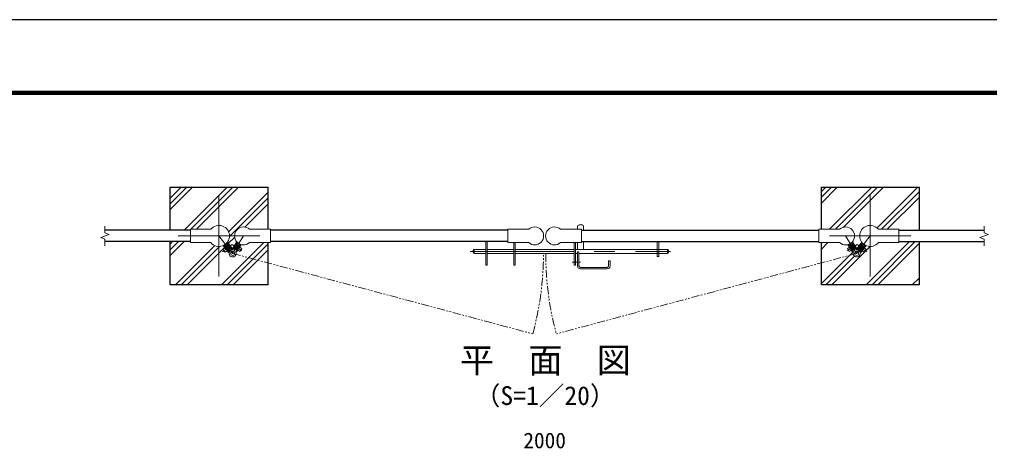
# Model space of a CAD drawing. Units: millimetres, scale not verified. Extents: x -4200 to 4200, y -2970 to 2970.
# Drawn here: x -371 to 2609, y 1652 to 2970 of the extents above; entities that cross this region are included whole.
import ezdxf
from ezdxf.enums import TextEntityAlignment as Align

# ---------------------------------------------------------------- set-up
doc = ezdxf.new("R2010")
doc.units = ezdxf.units.MM
doc.header["$LTSCALE"] = 10
doc.linetypes.add('USER1', pattern=[50.8, 31.75, -6.35, 6.35, -6.35])
doc.linetypes.add('USER2', pattern=[5, 2.5, -0.5, 0.5, -0.5, 0.5, -0.5])
for name, color, linetype, lineweight in [('0-0_D-TTL-TXT', 7, 'Continuous', 25), ('0-1_D-BMK', 2, 'USER1', 13), ('0-2_D-STR1', 1, 'Continuous', 25), ('0-3_D-STR3', 3, 'Continuous', 13), ('0-4_D-DCR-HCH', 7, 'Continuous', 13), ('0-6_D-STR4', 7, 'Continuous', 25), ('0-7_D-STR-DIM', 7, 'Continuous', 13), ('0-C_D-TTL', 7, 'Continuous', 25)]:
    doc.layers.add(name, color=color, linetype=linetype, lineweight=lineweight)
doc.styles.add('ＭＳ ゴシック', font='')
doc.styles.get('ＭＳ ゴシック').set_extended_font_data('MS Gothic')

msp = doc.modelspace()

# ---------------------------------------------------------------- linework, layer by layer
at = {"layer": '0-1_D-BMK'}
for p, q in [((241.99, 2429.85), (241.99, 2179.85)), ((2241.99, 2429.85), (2241.99, 2179.85)), ((116.99, 2304.85), (366.99, 2304.85)), ((241.99, 2304.85), (283.83, 2251.12)), ((317.39, 2304.85), (283.83, 2251.12)), ((2116.99, 2304.85), (2366.99, 2304.85)), ((2166.59, 2304.85), (2200.15, 2251.12)), ((2241.99, 2304.85), (2200.15, 2251.12)), ((282.56, 2279.03), (253.15, 2256.13)), ((282.33, 2278.95), (312.72, 2259.96)), ((2201.66, 2278.95), (2171.26, 2259.96)), ((2201.42, 2279.03), (2230.83, 2256.13)), ((1013.36, 2257.15), (1628.94, 2257.15)), ((1326.96, 2224.65), (1352.11, 2224.65))]:
    msp.add_line(p, q, dxfattribs=at)
at = {"layer": '0-1_D-BMK', "linetype": 'USER2'}
for p, q in [((283.83, 2251.12), (1205.85, 2004.07)), ((2200.15, 2251.12), (1278.14, 2004.07))]:
    msp.add_line(p, q, dxfattribs=at)
for centre, start, end in [((283.83, 2251.12), 345, 359.97183), ((2200.15, 2251.12), 180.02817, 195)]:
    msp.add_arc(centre, 954.67, start, end, dxfattribs=at)
at = {"layer": '0-2_D-STR1'}
for p, q in [((154.49, 2322.35), (-108.01, 2322.35)), ((1129.09, 2322.35), (399.89, 2322.35)), ((1354.89, 2322.35), (2084.09, 2322.35)), ((2329.49, 2322.35), (2591.99, 2322.35)), ((154.49, 2287.35), (-108.01, 2287.35)), ((1129.09, 2287.35), (399.89, 2287.35)), ((1354.89, 2287.35), (2084.09, 2287.35)), ((2329.49, 2287.35), (2591.99, 2287.35))]:
    msp.add_line(p, q, dxfattribs=at)
at = {"layer": '0-3_D-STR3'}
for p, q in [((216.84, 2325.2), (154.49, 2325.2)), ((335.89, 2325.2), (399.89, 2325.2)), ((1193.09, 2325.2), (1129.09, 2325.2)), ((1290.89, 2325.2), (1354.89, 2325.2)), ((1342.89, 2333.65), (1342.89, 2325.2)), ((1347.89, 2338.65), (1356.89, 2338.65)), ((1361.89, 2333.65), (1361.89, 2322.35)), ((2148.09, 2325.2), (2084.09, 2325.2)), ((2267.14, 2325.2), (2329.49, 2325.2)), ((260.01, 2268.2), (254.09, 2263.59)), ((270.95, 2254.15), (254.65, 2275.08)), ((272.77, 2255.56), (256.79, 2276.09)), ((258.99, 2276.52), (258.81, 2275.11)), ((258.81, 2275.11), (272.37, 2257.7)), ((265.3, 2281.43), (258.99, 2276.52)), ((261.93, 2274.37), (260.35, 2273.14)), ((262.61, 2270.23), (261.83, 2269.62)), ((269.37, 2261.55), (262.61, 2270.23)), ((265.3, 2281.43), (266.7, 2281.26)), ((282.24, 2262.94), (266.26, 2283.46)), ((268.24, 2279.29), (266.66, 2278.06)), ((266.66, 2278.06), (277.72, 2263.85)), ((266.7, 2281.26), (280.26, 2263.85)), ((283.08, 2265.59), (267.75, 2285.28)), ((279.3, 2265.08), (277.72, 2263.85)), ((282.25, 2264.26), (296.46, 2287.01)), ((284.2, 2263.04), (298.09, 2285.27)), ((297.76, 2282.86), (286.07, 2264.15)), ((288.6, 2264.42), (286.9, 2265.48)), ((298.13, 2279.68), (288.6, 2264.42)), ((294.38, 2256.68), (308.26, 2278.91)), ((306.24, 2277.57), (294.55, 2258.85)), ((296.3, 2255.42), (310.54, 2278.22)), ((298.13, 2279.68), (296.44, 2280.74)), ((297.21, 2263.11), (303.04, 2272.44)), ((299.14, 2283.18), (297.76, 2282.86)), ((305.92, 2278.94), (299.14, 2283.18)), ((303.89, 2271.91), (303.04, 2272.44)), ((312.2, 2266.72), (305.84, 2270.69)), ((305.92, 2278.94), (306.24, 2277.57)), ((306.37, 2257.39), (312.2, 2266.72)), ((1066.09, 2287.35), (1066.09, 2214.65)), ((1147.09, 2284.5), (1147.09, 2214.65)), ((1336.89, 2284.5), (1336.89, 2214.65)), ((1342.89, 2284.5), (1342.89, 2263.65)), ((1361.89, 2287.35), (1361.89, 2263.65)), ((1587.89, 2287.35), (1587.89, 2242.15)), ((1592.39, 2287.35), (1592.39, 2242.15)), ((2187.68, 2255.42), (2173.44, 2278.22)), ((2189.61, 2256.68), (2175.72, 2278.91)), ((2178.06, 2278.94), (2177.74, 2277.57)), ((2177.74, 2277.57), (2189.43, 2258.85)), ((2178.06, 2278.94), (2184.84, 2283.18)), ((2179.06, 2275.45), (2180.76, 2276.51)), ((2180.09, 2271.91), (2180.94, 2272.44)), ((2180.76, 2276.51), (2190.3, 2261.24)), ((2186.77, 2263.11), (2180.94, 2272.44)), ((2184.84, 2283.18), (2186.22, 2282.86)), ((2185.85, 2279.68), (2187.55, 2280.74)), ((2185.85, 2279.68), (2195.38, 2264.42)), ((2199.78, 2263.04), (2185.9, 2285.27)), ((2186.22, 2282.86), (2197.91, 2264.15)), ((2201.73, 2264.26), (2187.52, 2287.01)), ((2195.38, 2264.42), (2197.08, 2265.48)), ((2200.9, 2265.59), (2216.23, 2285.28)), ((2201.74, 2262.94), (2217.73, 2283.46)), ((2217.28, 2281.26), (2203.72, 2263.85)), ((2204.68, 2265.08), (2206.26, 2263.85)), ((2217.32, 2278.06), (2206.26, 2263.85)), ((2222.06, 2274.37), (2211, 2260.17)), ((2211.21, 2255.56), (2227.19, 2276.09)), ((2225.17, 2275.11), (2211.61, 2257.7)), ((2213.03, 2254.15), (2229.33, 2275.08)), ((2214.61, 2261.55), (2221.37, 2270.23)), ((2215.74, 2279.29), (2217.32, 2278.06)), ((2218.68, 2281.43), (2217.28, 2281.26)), ((2218.68, 2281.43), (2224.99, 2276.52)), ((2221.37, 2270.23), (2222.16, 2269.62)), ((2222.06, 2274.37), (2223.63, 2273.14)), ((2223.97, 2268.2), (2229.89, 2263.59)), ((2224.99, 2276.52), (2225.17, 2275.11)), ((260.85, 2254.92), (254.09, 2263.59)), ((266.77, 2259.53), (260.85, 2254.92)), ((269.37, 2261.55), (268.58, 2260.94)), ((272.77, 2255.56), (270.95, 2254.15)), ((282.24, 2262.94), (283.18, 2263.67)), ((284.2, 2263.04), (282.25, 2264.26)), ((295.38, 2260.18), (293.69, 2261.24)), ((294.38, 2256.68), (296.33, 2255.46)), ((298.06, 2262.58), (297.21, 2263.11)), ((306.37, 2257.39), (300.01, 2261.36)), ((1022.39, 2260.65), (1022.39, 2253.65)), ((1025.39, 2263.65), (1061.59, 2263.65)), ((1025.39, 2263.65), (1025.39, 2250.65)), ((1025.39, 2250.65), (1061.59, 2250.65)), ((1066.09, 2263.65), (1147.09, 2263.65)), ((1066.09, 2250.65), (1147.09, 2250.65)), ((1151.59, 2263.65), (1332.39, 2263.65)), ((1151.59, 2250.65), (1332.39, 2250.65)), ((1336.89, 2263.65), (1587.89, 2263.65)), ((1336.89, 2250.65), (1342.89, 2250.65)), ((1342.89, 2255.65), (1342.89, 2212.65)), ((1342.89, 2255.65), (1347.39, 2255.65)), ((1347.39, 2255.65), (1347.39, 2212.65)), ((1347.39, 2250.65), (1587.89, 2250.65)), ((1592.39, 2263.65), (1587.89, 2263.65)), ((1592.39, 2250.65), (1587.89, 2250.65)), ((1587.89, 2242.15), (1592.39, 2242.15)), ((1592.39, 2263.65), (1619.39, 2263.65)), ((1592.39, 2250.65), (1619.39, 2250.65)), ((1619.39, 2263.65), (1619.39, 2250.65)), ((1622.39, 2260.65), (1622.39, 2253.65)), ((2177.61, 2257.39), (2183.97, 2261.36)), ((2185.92, 2262.58), (2186.77, 2263.11)), ((2189.61, 2256.68), (2187.65, 2255.46)), ((2188.6, 2260.18), (2190.3, 2261.24)), ((2199.78, 2263.04), (2201.73, 2264.26)), ((2201.74, 2262.94), (2200.8, 2263.67)), ((2211, 2260.17), (2212.57, 2258.94)), ((2211.21, 2255.56), (2213.03, 2254.15)), ((2214.61, 2261.55), (2215.4, 2260.94)), ((2217.21, 2259.53), (2223.13, 2254.92)), ((2223.13, 2254.92), (2229.89, 2263.59)), ((1351.89, 2208.15), (1433.89, 2208.15)), ((1438.39, 2228.65), (1438.39, 2212.65)), ((1438.39, 2228.65), (1442.89, 2228.65)), ((1442.89, 2228.65), (1442.89, 2212.65)), ((1351.89, 2203.65), (1433.89, 2203.65))]:
    msp.add_line(p, q, dxfattribs=at)
for points in [[(216.84, 2284.5), (154.49, 2284.5), (154.49, 2325.2)], [(335.89, 2284.5), (399.89, 2284.5), (399.89, 2325.2)], [(1193.09, 2284.5), (1129.09, 2284.5), (1129.09, 2325.2)], [(1290.89, 2284.5), (1354.89, 2284.5), (1354.89, 2325.2)], [(2148.09, 2284.5), (2084.09, 2284.5), (2084.09, 2325.2)], [(2267.14, 2284.5), (2329.49, 2284.5), (2329.49, 2325.2)], [(261.93, 2274.37), (272.99, 2260.17), (271.41, 2258.94)], [(304.92, 2275.45), (303.22, 2276.51), (293.69, 2261.24)], [(1061.59, 2287.35), (1061.59, 2214.65), (1066.09, 2214.65)], [(1151.59, 2284.5), (1151.59, 2214.65), (1147.09, 2214.65)], [(1332.39, 2284.5), (1332.39, 2214.65), (1336.89, 2214.65)], [(2177.61, 2257.39), (2171.78, 2266.72), (2178.14, 2270.69)]]:
    msp.add_lwpolyline(points, dxfattribs=at)
for centre in [(283.83, 2251.12), (2200.15, 2251.12)]:
    msp.add_circle(centre, 6.3, dxfattribs=at)
for centre, radius, start, end in [((241.99, 2304.85), 32.35, 218.9806, 141.0194), ((317.39, 2304.85), 27.5, 47.73142, 312.26858), ((1211.59, 2304.85), 27.5, 227.73142, 132.26858), ((1272.39, 2304.85), 27.5, 47.73142, 312.26858), ((1347.89, 2333.65), 5, 90, 180), ((1356.89, 2333.65), 5, 0, 90), ((2166.59, 2304.85), 27.5, 227.73142, 132.26858), ((2241.99, 2304.85), 32.35, 38.9806, 321.0194), ((268.43, 2254.63), 5, 347.17344, 37.90819), ((283.83, 2251.12), 10.8, 97.27686, 18.74636), ((284.21, 2266.92), 5, 217.90819, 259.49832), ((281.83, 2266.8), 5, 277.27686, 328.01161), ((298.79, 2256.2), 5, 148.01161, 198.74636), ((1025.39, 2260.65), 3, 90, 180), ((1025.39, 2253.65), 3, 180, 270), ((1619.39, 2260.65), 3, 0, 90), ((1619.39, 2253.65), 3, 270, 0), ((2200.15, 2251.12), 10.8, 161.25364, 82.72314), ((2185.19, 2256.2), 5, 341.25364, 31.98839), ((2202.15, 2266.8), 5, 211.98839, 262.72314), ((2199.78, 2266.92), 5, 280.50168, 322.09181), ((2215.56, 2254.63), 5, 142.09181, 192.82656), ((1351.89, 2212.65), 9, 180, 270), ((1351.89, 2212.65), 4.5, 180, 270), ((1433.89, 2212.65), 4.5, 270, 0), ((1433.89, 2212.65), 9, 270, 0)]:
    msp.add_arc(centre, radius, start, end, dxfattribs=at)
at = {"layer": '0-4_D-DCR-HCH'}
for p, q in [((91.99, 2385.77), (161.07, 2454.85)), ((91.99, 2403.45), (143.4, 2454.85)), ((91.99, 2421.13), (125.72, 2454.85)), ((134.64, 2322.35), (267.14, 2454.85)), ((155.17, 2325.2), (284.82, 2454.85)), ((172.84, 2325.2), (302.49, 2454.85)), ((2091.99, 2405.87), (2140.97, 2454.85)), ((2091.99, 2423.55), (2123.29, 2454.85)), ((2091.99, 2441.23), (2105.62, 2454.85)), ((2117.39, 2325.2), (2247.04, 2454.85)), ((2135.07, 2325.2), (2264.72, 2454.85)), ((2158.59, 2331.06), (2282.39, 2454.85)), ((2263.02, 2329.41), (2388.46, 2454.85)), ((271.53, 2317.82), (391.99, 2438.28)), ((2276.49, 2325.2), (2391.99, 2440.71)), ((2294.16, 2325.2), (2391.99, 2423.03)), ((321.11, 2332.04), (391.99, 2402.93)), ((152.32, 2322.35), (154.49, 2324.53)), ((270.64, 2281.58), (290.22, 2301.16)), ((91.99, 2244.35), (134.99, 2287.35)), ((91.99, 2262.03), (117.32, 2287.35)), ((91.99, 2279.71), (99.64, 2287.35)), ((108.56, 2154.85), (229.06, 2275.35)), ((126.24, 2154.85), (244.03, 2272.64)), ((143.92, 2154.85), (258.81, 2269.75)), ((2091.99, 2264.45), (2112.04, 2284.5)), ((2091.99, 2282.13), (2094.37, 2284.5)), ((2123.81, 2154.85), (2241.52, 2272.56)), ((2229.88, 2154.85), (2362.38, 2287.35)), ((2247.56, 2154.85), (2380.06, 2287.35)), ((2265.24, 2154.85), (2391.99, 2281.61)), ((2106.14, 2154.85), (2193.76, 2242.48)), ((2371.3, 2154.85), (2391.99, 2175.54)), ((391.4, 2154.85), (391.99, 2155.44)), ((2388.98, 2154.85), (2391.99, 2157.87))]:
    msp.add_line(p, q, dxfattribs=at)
for points in [[(274.17, 2302.79), (276.24, 2304.85), (391.99, 2420.61)], [(249.98, 2154.85), (333.06, 2237.93), (379.63, 2284.5)], [(267.66, 2154.85), (347, 2234.2), (391.99, 2279.19)], [(285.34, 2154.85), (360.94, 2230.46), (391.99, 2261.51)], [(2091.99, 2158.39), (2179.08, 2245.48), (2190.16, 2256.56)]]:
    msp.add_lwpolyline(points, dxfattribs=at)
at = {"layer": '0-6_D-STR4'}
for p, q in [((391.99, 2454.85), (391.99, 2325.2)), ((2391.99, 2454.85), (2391.99, 2322.35))]:
    msp.add_line(p, q, dxfattribs=at)
for points in [[(91.99, 2322.35), (91.99, 2454.85), (391.99, 2454.85)], [(2091.99, 2325.2), (2091.99, 2454.85), (2391.99, 2454.85)], [(391.99, 2284.5), (391.99, 2154.85), (91.99, 2154.85), (91.99, 2287.35)], [(2391.99, 2287.35), (2391.99, 2154.85), (2091.99, 2154.85), (2091.99, 2284.5)]]:
    msp.add_lwpolyline(points, dxfattribs=at)
at = {"layer": '0-7_D-STR-DIM'}
for p, q in [((-108.01, 2314.47), (-108.01, 2334.85)), ((2591.99, 2314.47), (2591.99, 2334.85)), ((-121.22, 2300.04), (-94.79, 2309.66)), ((-108.01, 2295.23), (-121.22, 2300.04)), ((-94.79, 2309.66), (-108.01, 2314.47)), ((-108.01, 2274.85), (-108.01, 2295.23)), ((2578.78, 2300.04), (2605.21, 2309.66)), ((2591.99, 2295.23), (2578.78, 2300.04)), ((2605.21, 2309.66), (2591.99, 2314.47)), ((2591.99, 2274.85), (2591.99, 2295.23))]:
    msp.add_line(p, q, dxfattribs=at)
at = {"layer": '0-C_D-TTL', "color": 2}
msp.add_lwpolyline([(-4200, 2970), (4200, 2970), (4200, -2970), (-4200, -2970)], close=True, dxfattribs=at)
at = {"layer": '0-C_D-TTL'}
for points in [[(-3930, 2750), (3930, 2750), (3930, -2750), (-3930, -2750)], [(-3927.5, 2747.5), (3927.5, 2747.5), (3927.5, -2747.5), (-3927.5, -2747.5)], [(-3925, 2745), (3925, 2745), (3925, -2745), (-3925, -2745)], [(-3922.5, 2742.5), (3922.5, 2742.5), (3922.5, -2742.5), (-3922.5, -2742.5)], [(-3920, 2740), (3920, 2740), (3920, -2740), (-3920, -2740)]]:
    msp.add_lwpolyline(points, close=True, dxfattribs=at)

# ---------------------------------------------------------------- texts
at = {"layer": '0-0_D-TTL-TXT', "style": 'ＭＳ ゴシック'}
for s, height, p in [('平\u3000面\u3000図', 76.98, (982.09, 1861.33)), ('（S=1／20）', 57.7, (1027.57, 1768.13))]:
    msp.add_text(s, height=height, dxfattribs=at).set_placement(p, align=Align.BOTTOM_LEFT)
at = {"layer": '0-7_D-STR-DIM', "style": 'ＭＳ ゴシック'}
msp.add_text('2000', height=48.09, dxfattribs=at).set_placement((1176.74, 1638.12), align=Align.BOTTOM_LEFT)

doc.saveas('drawing.dxf')
